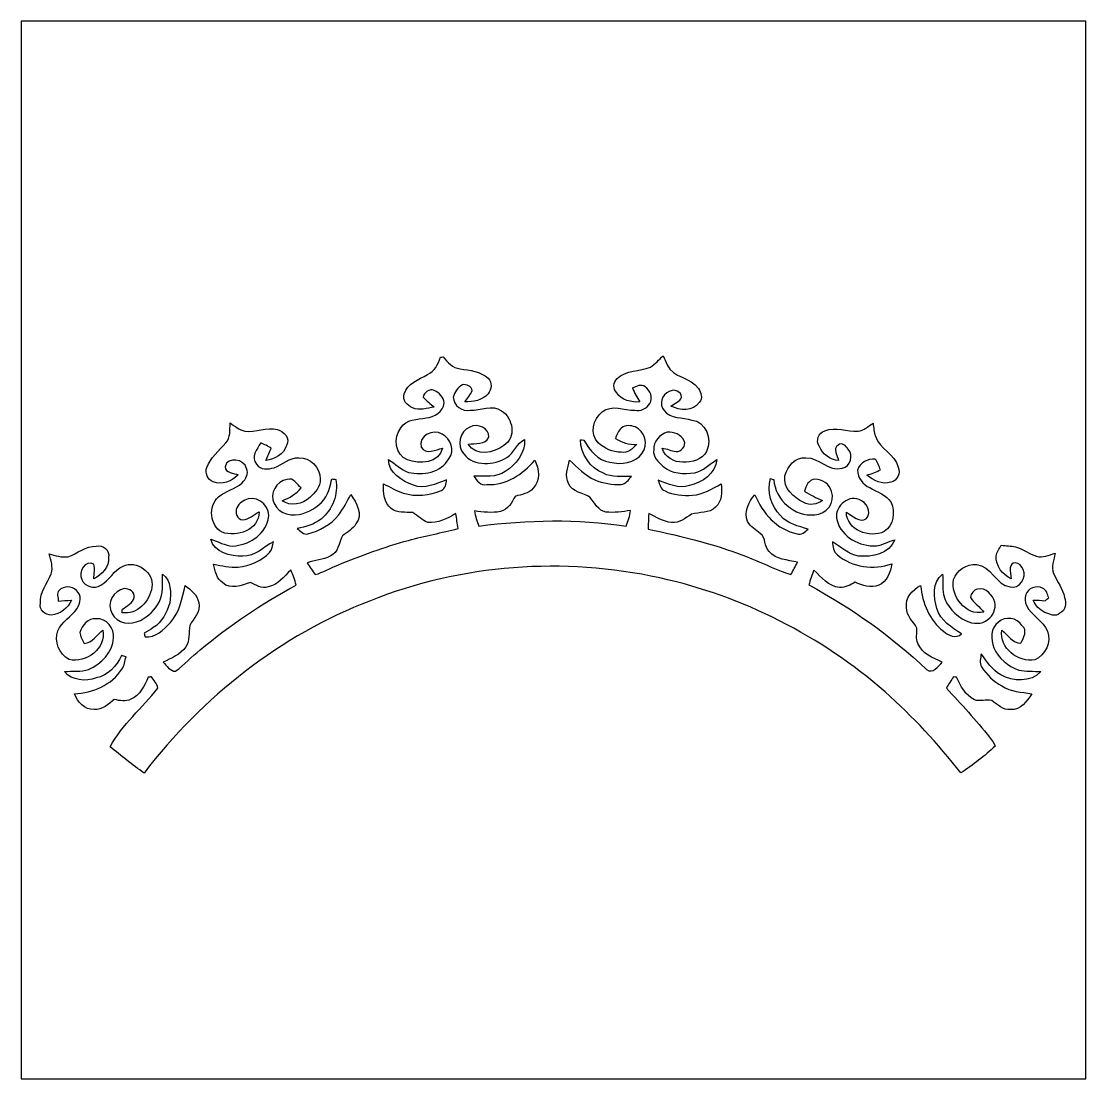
# Model space of a CAD drawing. Header units: centimetres. Extents: x -16.8 to 16.8, y -16.7 to 16.7.
import ezdxf

# ---------------------------------------------------------------- set-up
doc = ezdxf.new("R2010")
doc.units = ezdxf.units.CM
doc.header["$MEASUREMENT"] = 0
doc.layers.add('Layer 1', color=7, linetype='Continuous')

msp = doc.modelspace()

# ---------------------------------------------------------------- linework, layer by layer
at = {"layer": 'Layer 1', "color": 7}
for points, knots in [([(-16.77458, 16.66875), (-16.77458, 16.66875), (16.77458, 16.66875), (16.77458, 16.66875), (16.77458, 16.66875), (16.77458, 16.66875), (16.77458, -16.66875), (16.77458, -16.66875), (16.77458, -16.66875), (16.77458, -16.66875), (-16.77458, -16.66875), (-16.77458, -16.66875), (-16.77458, -16.66875), (-16.77458, -16.66875), (-16.77458, 16.66875), (-16.77458, 16.66875), (-16.77458, 16.66875), (-16.77458, 16.66875), (-16.77458, 16.66875), (-16.77458, 16.66875)], [0, 0, 0, 0, 0.16666667, 0.16666667, 0.16666667, 0.16666667, 0.33333333, 0.33333333, 0.33333333, 0.33333333, 0.5, 0.5, 0.5, 0.5, 0.66666667, 0.66666667, 0.66666667, 0.66666667, 1, 1, 1, 1]), ([(3.054, 5.76721), (2.71039, 5.62892), (2.28812, 5.67443), (2.00237, 5.40702), (2.00237, 5.40702), (1.88136, 5.28743), (1.86443, 5.08176), (1.99355, 4.95688), (1.99355, 4.95688), (2.13854, 4.70747), (2.46274, 4.65631), (2.72591, 4.66654), (2.72591, 4.66654), (2.64372, 4.81224), (2.54706, 4.95018), (2.48849, 5.10822), (2.48849, 5.10822), (2.60844, 5.15549), (2.77107, 5.24545), (2.88784, 5.14703), (2.88784, 5.14703), (3.05329, 5.0359), (3.14431, 4.79848), (3.03989, 4.61539), (3.03989, 4.61539), (2.93617, 4.46687), (2.74426, 4.35928), (2.56081, 4.40408), (2.56081, 4.40408), (2.22603, 4.40796), (1.83092, 4.59952), (1.53776, 4.35222), (1.53776, 4.35222), (1.2513, 4.14408), (1.12818, 3.64419), (1.40723, 3.38243), (1.40723, 3.38243), (1.60655, 3.2071), (1.86161, 3.07164), (2.13501, 3.08681), (2.13501, 3.08681), (2.33962, 3.03812), (2.49943, 3.19264), (2.62255, 3.33128), (2.62255, 3.33128), (2.38054, 3.30623), (2.15653, 3.39478), (1.95298, 3.51367), (1.95298, 3.51367), (1.99496, 3.63714), (2.0447, 3.76343), (2.14101, 3.85586), (2.14101, 3.85586), (2.26977, 3.94335), (2.43875, 3.93418), (2.57881, 3.88091), (2.57881, 3.88091), (2.87338, 3.74333), (3.00461, 3.3214), (2.79859, 3.05647), (2.79859, 3.05647), (2.57845, 2.74144), (2.12796, 2.6797), (1.78047, 2.76966), (1.78047, 2.76966), (1.39629, 2.82258), (1.13418, 3.14643), (0.95709, 3.46569), (0.95709, 3.46569), (0.93028, 3.46816), (0.87665, 3.47274), (0.84984, 3.47486), (0.84984, 3.47486), (0.8576, 3.02084), (1.15182, 2.59045), (1.57092, 2.41829), (1.57092, 2.41829), (1.84256, 2.27612), (2.15935, 2.33257), (2.45357, 2.31387), (2.45357, 2.31387), (2.36749, 2.2098), (2.27718, 2.08527), (2.13466, 2.0634), (2.13466, 2.0634), (1.84891, 2.04823), (1.56104, 2.10291), (1.29787, 2.21368), (1.29787, 2.21368), (0.9846, 2.34703), (0.75847, 2.60738), (0.50871, 2.82751), (0.50871, 2.82751), (0.44767, 2.59362), (0.3496, 2.32869), (0.47484, 2.09797), (0.47484, 2.09797), (0.57856, 1.80834), (0.94227, 1.81363), (1.15958, 1.65382), (1.15958, 1.65382), (1.29716, 1.4799), (1.41146, 1.23966), (1.65135, 1.19415), (1.65135, 1.19415), (1.9117, 1.17087), (2.17452, 1.2005), (2.43134, 1.24742), (2.43134, 1.24742), (2.40171, 1.07809), (2.35867, 0.91052), (2.28882, 0.75318), (2.28882, 0.75318), (0.75177, 0.99378), (-0.81562, 0.9465), (-2.3555, 0.7553), (-2.3555, 0.7553), (-2.41547, 0.90946), (-2.46168, 1.06892), (-2.48885, 1.2319), (-2.48885, 1.2319), (-2.21862, 1.1938), (-1.94169, 1.16417), (-1.67076, 1.21144), (-1.67076, 1.21144), (-1.43581, 1.26859), (-1.31692, 1.50142), (-1.20368, 1.69157), (-1.20368, 1.69157), (-1.01071, 1.75507), (-0.77364, 1.77059), (-0.6417, 1.94733), (-0.6417, 1.94733), (-0.3997, 2.17558), (-0.44556, 2.56328), (-0.59302, 2.83281), (-0.59302, 2.83281), (-0.96414, 2.39148), (-1.49895, 2.02459), (-2.09903, 2.0634), (-2.09903, 2.0634), (-2.29729, 2.01895), (-2.41688, 2.18652), (-2.50966, 2.32481), (-2.50966, 2.32481), (-2.18158, 2.33539), (-1.80799, 2.27295), (-1.52118, 2.47227), (-1.52118, 2.47227), (-1.17934, 2.68323), (-0.88724, 3.05929), (-0.91228, 3.48015), (-0.91228, 3.48015), (-1.1684, 3.37608), (-1.23402, 3.05259), (-1.46967, 2.91571), (-1.46967, 2.91571), (-1.86796, 2.66524), (-2.51107, 2.62255), (-2.82822, 3.02754), (-2.82822, 3.02754), (-3.05823, 3.27907), (-2.95769, 3.74509), (-2.64019, 3.87456), (-2.64019, 3.87456), (-2.40136, 4.00085), (-2.01013, 3.85868), (-2.03941, 3.55635), (-2.03941, 3.55635), (-2.1463, 3.30341), (-2.46451, 3.3722), (-2.68499, 3.33481), (-2.68499, 3.33481), (-2.44334, 2.94887), (-1.87819, 3.04976), (-1.56845, 3.29706), (-1.56845, 3.29706), (-1.15993, 3.5306), (-1.27847, 4.17266), (-1.64077, 4.39103), (-1.64077, 4.39103), (-1.93851, 4.60128), (-2.30293, 4.39208), (-2.62961, 4.40761), (-2.62961, 4.40761), (-2.88184, 4.35681), (-3.14925, 4.55612), (-3.15913, 4.81401), (-3.15913, 4.81401), (-3.12843, 4.98087), (-3.00778, 5.11634), (-2.87267, 5.21123), (-2.87267, 5.21123), (-2.74249, 5.22746), (-2.58304, 5.16714), (-2.5587, 5.02532), (-2.5587, 5.02532), (-2.61197, 4.89232), (-2.72309, 4.7939), (-2.79435, 4.67078), (-2.79435, 4.67078), (-2.53259, 4.66937), (-2.24543, 4.71452), (-2.0641, 4.92231), (-2.0641, 4.92231), (-1.94381, 5.05531), (-1.92828, 5.28673), (-2.06375, 5.41479), (-2.06375, 5.41479), (-2.30152, 5.63421), (-2.64266, 5.66208), (-2.94499, 5.71359), (-2.94499, 5.71359), (-3.17712, 5.73687), (-3.34222, 5.91714), (-3.47627, 6.09036), (-3.47627, 6.09036), (-3.49673, 6.08647), (-3.5373, 6.07871), (-3.55776, 6.07519), (-3.55776, 6.07519), (-3.64067, 5.86176), (-3.74932, 5.62398), (-3.97263, 5.52944), (-3.97263, 5.52944), (-4.25521, 5.38268), (-4.5974, 5.24757), (-4.71135, 4.9209), (-4.71135, 4.9209), (-4.76391, 4.7177), (-4.61469, 4.55154), (-4.44253, 4.48063), (-4.44253, 4.48063), (-4.22628, 4.37833), (-3.98286, 4.47957), (-3.76026, 4.5025), (-3.76026, 4.5025), (-3.87668, 4.60869), (-4.0065, 4.70147), (-4.1088, 4.82247), (-4.1088, 4.82247), (-4.0894, 4.95723), (-3.90137, 5.10434), (-3.7592, 5.02849), (-3.7592, 5.02849), (-3.60398, 4.96111), (-3.46322, 4.81189), (-3.44346, 4.63938), (-3.44346, 4.63938), (-3.46886, 4.36033), (-3.75567, 4.18253), (-4.01532, 4.16348), (-4.01532, 4.16348), (-4.28978, 4.12256), (-4.63973, 4.11656), (-4.8073, 3.8548), (-4.8073, 3.8548), (-5.05989, 3.54824), (-4.99851, 2.99967), (-4.60128, 2.84268), (-4.60128, 2.84268), (-4.2351, 2.69275), (-3.59516, 2.73544), (-3.49638, 3.21345), (-3.49638, 3.21345), (-3.70769, 3.15807), (-4.01602, 2.99297), (-4.17371, 3.2385), (-4.17371, 3.2385), (-4.26367, 3.59939), (-3.78072, 3.83611), (-3.51049, 3.6509), (-3.51049, 3.6509), (-3.23956, 3.52072), (-3.0928, 3.1242), (-3.30024, 2.87655), (-3.30024, 2.87655), (-3.53871, 2.43064), (-4.12327, 2.34774), (-4.57341, 2.44546), (-4.57341, 2.44546), (-4.81401, 2.52483), (-4.98404, 2.72909), (-5.20277, 2.84833), (-5.20277, 2.84833), (-5.18548, 2.42782), (-4.77132, 2.16958), (-4.41572, 2.03906), (-4.41572, 2.03906), (-4.058, 1.9177), (-3.7017, 2.08245), (-3.37079, 2.21333), (-3.37079, 2.21333), (-3.37996, 2.08774), (-3.40254, 1.93428), (-3.53378, 1.87784), (-3.53378, 1.87784), (-3.90596, 1.71062), (-4.34093, 1.67711), (-4.73322, 1.79246), (-4.73322, 1.79246), (-4.95335, 1.86161), (-5.14773, 1.99037), (-5.35799, 2.08245), (-5.35799, 2.08245), (-5.37457, 1.81046), (-5.35058, 1.48061), (-5.11316, 1.30563), (-5.11316, 1.30563), (-4.91949, 1.15147), (-4.66513, 1.20403), (-4.43865, 1.17793), (-4.43865, 1.17793), (-4.26896, 1.09502), (-4.1469, 0.92781), (-3.96487, 0.86854), (-3.96487, 0.86854), (-3.63926, 0.82832), (-3.3468, 0.99378), (-3.07552, 1.14829), (-3.07552, 1.14829), (-3.05153, 0.99166), (-3.03177, 0.83432), (-3.00884, 0.67698), (-3.00884, 0.67698), (-3.52601, 0.53834), (-4.05483, 0.44803), (-4.57059, 0.30409), (-4.57059, 0.30409), (-5.3273, 0.09349), (-6.06954, -0.16792), (-6.79238, -0.47449), (-6.79238, -0.47449), (-7.03439, -0.57326), (-7.26334, -0.70379), (-7.51593, -0.77611), (-7.51593, -0.77611), (-7.59778, -0.6537), (-7.68033, -0.53128), (-7.76217, -0.40922), (-7.76217, -0.40922), (-7.52828, -0.31115), (-7.26087, -0.32456), (-7.03933, -0.19085), (-7.03933, -0.19085), (-6.7751, -0.09384), (-6.77933, 0.23319), (-6.64774, 0.44309), (-6.64774, 0.44309), (-6.50663, 0.57009), (-6.3179, 0.65229), (-6.22723, 0.82938), (-6.22723, 0.82938), (-5.99193, 1.11196), (-6.21065, 1.49895), (-6.38775, 1.74519), (-6.38775, 1.74519), (-6.51686, 1.52964), (-6.61458, 1.29328), (-6.78039, 1.10137), (-6.78039, 1.10137), (-7.0164, 0.79481), (-7.37658, 0.60607), (-7.74312, 0.50624), (-7.74312, 0.50624), (-7.88211, 0.47096), (-7.98124, 0.59831), (-8.07544, 0.6798), (-8.07544, 0.6798), (-7.80944, 0.7299), (-7.54063, 0.80045), (-7.32649, 0.97578), (-7.32649, 0.97578), (-6.96136, 1.26541), (-6.76981, 1.76636), (-6.86364, 2.22532), (-6.86364, 2.22532), (-6.90492, 2.23061), (-6.94584, 2.23555), (-6.98712, 2.24049), (-6.98712, 2.24049), (-7.02733, 2.0447), (-7.07919, 1.8475), (-7.17585, 1.67111), (-7.17585, 1.67111), (-7.33848, 1.41605), (-7.60871, 1.24919), (-7.88705, 1.14653), (-7.88705, 1.14653), (-8.21267, 1.04246), (-8.65611, 1.11831), (-8.80286, 1.46226), (-8.80286, 1.46226), (-8.95597, 1.77835), (-8.74078, 2.17241), (-8.39964, 2.22356), (-8.39964, 2.22356), (-8.19009, 2.29658), (-8.08743, 2.06939), (-7.95796, 1.95545), (-7.95796, 1.95545), (-8.11213, 1.76495), (-8.32556, 1.64077), (-8.55169, 1.55399), (-8.55169, 1.55399), (-8.28851, 1.36066), (-7.91069, 1.43898), (-7.68421, 1.65276), (-7.68421, 1.65276), (-7.52122, 1.80728), (-7.33531, 1.99531), (-7.35612, 2.24014), (-7.35612, 2.24014), (-7.33813, 2.59186), (-7.67256, 2.92629), (-8.02534, 2.90654), (-8.02534, 2.90654), (-8.32485, 2.92312), (-8.53616, 2.68252), (-8.80216, 2.59397), (-8.80216, 2.59397), (-8.99054, 2.54176), (-9.23784, 2.51601), (-9.35814, 2.70651), (-9.35814, 2.70651), (-9.55216, 2.90901), (-9.34614, 3.19687), (-9.22408, 3.37503), (-9.22408, 3.37503), (-9.11013, 3.32987), (-8.9983, 3.27589), (-8.89635, 3.20746), (-8.89635, 3.20746), (-8.95421, 3.07904), (-9.01347, 2.95099), (-9.06463, 2.8194), (-9.06463, 2.8194), (-8.78911, 2.86844), (-8.50512, 3.01449), (-8.41128, 3.29671), (-8.41128, 3.29671), (-8.28428, 3.5239), (-8.49348, 3.73521), (-8.69774, 3.79377), (-8.69774, 3.79377), (-9.0424, 3.89008), (-9.38495, 3.69817), (-9.73032, 3.74721), (-9.73032, 3.74721), (-9.90847, 3.7786), (-10.04253, 3.90948), (-10.18928, 4.00438), (-10.18928, 4.00438), (-10.20939, 3.79095), (-10.166, 3.54789), (-10.32933, 3.37785), (-10.32933, 3.37785), (-10.53712, 3.12737), (-10.81405, 2.91536), (-10.9287, 2.59856), (-10.9287, 2.59856), (-10.99785, 2.42852), (-10.89978, 2.20521), (-10.72303, 2.14948), (-10.72303, 2.14948), (-10.45386, 2.03729), (-10.13037, 2.16323), (-9.94128, 2.37031), (-9.94128, 2.37031), (-10.07251, 2.41759), (-10.3438, 2.43311), (-10.35085, 2.62467), (-10.35085, 2.62467), (-10.27359, 2.96686), (-9.7469, 2.86314), (-9.67176, 2.56893), (-9.67176, 2.56893), (-9.59908, 2.40206), (-9.70456, 2.24049), (-9.80793, 2.11737), (-9.80793, 2.11737), (-10.02559, 1.91629), (-10.34098, 1.86796), (-10.56323, 1.67323), (-10.56323, 1.67323), (-10.89166, 1.38501), (-10.83239, 0.77082), (-10.4461, 0.56162), (-10.4461, 0.56162), (-9.98326, 0.38559), (-9.28017, 0.63147), (-9.27841, 1.20368), (-9.27841, 1.20368), (-9.44845, 1.11795), (-9.5945, 0.96661), (-9.79064, 0.94686), (-9.79064, 0.94686), (-9.96244, 0.96449), (-10.05593, 1.18463), (-9.97832, 1.33421), (-9.97832, 1.33421), (-9.91658, 1.48061), (-9.76101, 1.55681), (-9.62378, 1.61643), (-9.62378, 1.61643), (-9.25971, 1.69862), (-8.88189, 1.31551), (-8.99513, 0.95003), (-8.99513, 0.95003), (-9.11719, 0.45896), (-9.62307, 0.15169), (-10.10638, 0.12488), (-10.10638, 0.12488), (-10.35473, 0.13688), (-10.57169, 0.26776), (-10.80382, 0.34255), (-10.80382, 0.34255), (-10.70116, -0.0829), (-10.17023, -0.21308), (-9.79064, -0.18979), (-9.79064, -0.18979), (-9.40823, -0.20884), (-9.13906, 0.09384), (-8.82438, 0.25682), (-8.82438, 0.25682), (-8.85613, 0.14711), (-8.85508, 0.00317), (-8.94821, -0.08184), (-8.94821, -0.08184), (-9.21103, -0.34396), (-9.5691, -0.49636), (-9.93563, -0.53658), (-9.93563, -0.53658), (-10.19845, -0.55351), (-10.45563, -0.49459), (-10.71245, -0.45156), (-10.71245, -0.45156), (-10.67788, -0.66675), (-10.61191, -0.90734), (-10.42317, -1.03964), (-10.42317, -1.03964), (-10.18223, -1.26541), (-9.82521, -1.10666), (-9.55287, -1.02835), (-9.55287, -1.02835), (-9.37895, -1.10878), (-9.19656, -1.22978), (-8.99372, -1.16417), (-8.99372, -1.16417), (-8.69033, -1.10455), (-8.49171, -0.83397), (-8.27864, -0.63253), (-8.27864, -0.63253), (-8.20914, -0.78493), (-8.1534, -0.94262), (-8.11389, -1.10561), (-8.11389, -1.10561), (-9.18492, -1.68698), (-10.20339, -2.36679), (-11.1379, -3.1496), (-11.1379, -3.1496), (-11.40107, -3.36868), (-11.63955, -3.61774), (-11.91366, -3.82305), (-11.91366, -3.82305), (-12.08864, -3.82164), (-12.19341, -3.64808), (-12.30771, -3.53871), (-12.30771, -3.53871), (-12.04736, -3.41348), (-11.75385, -3.30094), (-11.58804, -3.05153), (-11.58804, -3.05153), (-11.45505, -2.85115), (-11.50902, -2.6035), (-11.46457, -2.3816), (-11.46457, -2.3816), (-11.34921, -2.14912), (-11.09698, -1.94627), (-11.18306, -1.65594), (-11.18306, -1.65594), (-11.22116, -1.41287), (-11.43, -1.25236), (-11.61415, -1.11407), (-11.61415, -1.11407), (-11.69776, -1.52365), (-11.7856, -1.96427), (-12.07382, -2.28459), (-12.07382, -2.28459), (-12.28161, -2.51354), (-12.53772, -2.7686), (-12.87463, -2.74144), (-12.87463, -2.74144), (-12.88027, -2.71286), (-12.89156, -2.65571), (-12.8972, -2.62678), (-12.8972, -2.62678), (-12.80336, -2.56646), (-12.70847, -2.50754), (-12.61639, -2.4444), (-12.61639, -2.4444), (-12.33593, -2.28177), (-12.18424, -1.96709), (-12.09322, -1.66899), (-12.09322, -1.66899), (-12.06288, -1.36278), (-12.03607, -0.96626), (-12.32076, -0.76412), (-12.32076, -0.76412), (-12.33417, -1.05763), (-12.27843, -1.37548), (-12.43365, -1.64112), (-12.43365, -1.64112), (-12.55395, -1.89512), (-12.77585, -2.09127), (-13.02209, -2.21897), (-13.02209, -2.21897), (-13.31983, -2.37808), (-13.76504, -2.33292), (-13.91708, -1.99284), (-13.91708, -1.99284), (-14.09453, -1.68204), (-13.86769, -1.27353), (-13.52762, -1.21567), (-13.52762, -1.21567), (-13.38157, -1.21885), (-13.18578, -1.32256), (-13.21329, -1.49401), (-13.21329, -1.49401), (-13.26515, -1.67781), (-13.4433, -1.76848), (-13.58865, -1.86796), (-13.58865, -1.86796), (-13.59147, -1.89548), (-13.59676, -1.95016), (-13.59958, -1.97767), (-13.59958, -1.97767), (-13.11769, -2.0507), (-12.73281, -1.61713), (-12.65661, -1.17651), (-12.65661, -1.17651), (-12.57618, -0.7112), (-13.14732, -0.30762), (-13.56819, -0.50694), (-13.56819, -0.50694), (-13.85782, -0.63641), (-13.99787, -0.95568), (-14.27163, -1.10949), (-14.27163, -1.10949), (-14.47659, -1.23437), (-14.77469, -1.16805), (-14.86429, -0.92922), (-14.86429, -0.92922), (-14.99235, -0.70873), (-14.75634, -0.2854), (-14.48788, -0.44873), (-14.48788, -0.44873), (-14.43884, -0.59584), (-14.48435, -0.7553), (-14.48647, -0.90699), (-14.48647, -0.90699), (-14.23705, -0.7747), (-13.99152, -0.53658), (-14.02115, -0.23036), (-14.02115, -0.23036), (-13.97035, -0.01588), (-14.20671, 0.18027), (-14.40956, 0.11959), (-14.40956, 0.11959), (-14.74788, 0.13406), (-15.00117, -0.11571), (-15.30703, -0.21096), (-15.30703, -0.21096), (-15.50599, -0.25083), (-15.70426, -0.16722), (-15.89546, -0.121), (-15.89546, -0.121), (-15.83866, -0.32385), (-15.76317, -0.54081), (-15.83161, -0.75142), (-15.83161, -0.75142), (-15.94767, -1.05692), (-16.19673, -1.32856), (-16.17239, -1.67499), (-16.17239, -1.67499), (-16.21614, -1.88348), (-16.02387, -2.06234), (-15.82632, -2.05246), (-15.82632, -2.05246), (-15.54621, -2.02988), (-15.30879, -1.82951), (-15.18991, -1.5815), (-15.18991, -1.5815), (-15.32925, -1.59068), (-15.4686, -1.60091), (-15.60795, -1.61078), (-15.60795, -1.61078), (-15.60407, -1.50072), (-15.67744, -1.36172), (-15.58537, -1.2767), (-15.58537, -1.2767), (-15.44144, -1.1303), (-15.17756, -1.12078), (-15.0368, -1.27811), (-15.0368, -1.27811), (-14.85124, -1.41887), (-14.90945, -1.68028), (-15.0174, -1.84785), (-15.0174, -1.84785), (-15.19273, -2.10326), (-15.494, -2.25319), (-15.62559, -2.54318), (-15.62559, -2.54318), (-15.73389, -2.88466), (-15.58713, -3.28013), (-15.26999, -3.45264), (-15.26999, -3.45264), (-14.73976, -3.58281), (-14.08289, -3.10056), (-14.20424, -2.52377), (-14.20424, -2.52377), (-14.39228, -2.67688), (-14.52704, -2.91677), (-14.79021, -2.95028), (-14.79021, -2.95028), (-14.84383, -2.83563), (-14.91721, -2.72415), (-14.92991, -2.59609), (-14.92991, -2.59609), (-14.86218, -2.37314), (-14.66956, -2.14171), (-14.41097, -2.17029), (-14.41097, -2.17029), (-14.08924, -2.13642), (-13.8303, -2.47086), (-13.8684, -2.77424), (-13.8684, -2.77424), (-13.89627, -3.2325), (-14.25469, -3.5874), (-14.65227, -3.7652), (-14.65227, -3.7652), (-14.89498, -3.85304), (-15.16098, -3.80577), (-15.41286, -3.83434), (-15.41286, -3.83434), (-15.16839, -4.12468), (-14.75105, -4.15255), (-14.41274, -4.03472), (-14.41274, -4.03472), (-14.04655, -3.95711), (-13.77244, -3.6576), (-13.61934, -3.32952), (-13.61934, -3.32952), (-13.57066, -3.34292), (-13.52233, -3.35703), (-13.47329, -3.37079), (-13.47329, -3.37079), (-13.5061, -3.50097), (-13.52197, -3.64173), (-13.60241, -3.75391), (-13.60241, -3.75391), (-13.92202, -4.25415), (-14.52316, -4.50709), (-15.10101, -4.5339), (-15.10101, -4.5339), (-15.00434, -4.79284), (-14.78315, -5.04684), (-14.48047, -5.02638), (-14.48047, -5.02638), (-14.22329, -5.0606), (-14.03174, -4.85352), (-13.843, -4.71558), (-13.843, -4.71558), (-13.67084, -4.74874), (-13.48352, -4.79249), (-13.31842, -4.70535), (-13.31842, -4.70535), (-13.03443, -4.58047), (-12.89438, -4.28096), (-12.77338, -4.01426), (-12.77338, -4.01426), (-12.74868, -4.00932), (-12.69929, -3.99874), (-12.67495, -3.99344), (-12.67495, -3.99344), (-12.59664, -4.10563), (-12.49327, -4.21217), (-12.46999, -4.35222), (-12.46999, -4.35222), (-12.96035, -4.97558), (-13.583, -5.50298), (-13.97776, -6.20077), (-13.97776, -6.20077), (-13.61899, -6.477), (-13.28173, -6.7818), (-12.90249, -7.03086), (-12.90249, -7.03086), (-11.06523, -4.63127), (-8.60143, -2.68711), (-5.7725, -1.59808), (-5.7725, -1.59808), (-2.89348, -0.45367), (0.32597, -0.21237), (3.34892, -0.88124), (3.34892, -0.88124), (5.97041, -1.45098), (8.43068, -2.71004), (10.44998, -4.47287), (10.44998, -4.47287), (11.32276, -5.24969), (12.11827, -6.10941), (12.84323, -7.02522), (12.84323, -7.02522), (13.22458, -6.77616), (13.58653, -6.48935), (13.92414, -6.18525), (13.92414, -6.18525), (13.89733, -6.07483), (13.80949, -5.99369), (13.74704, -5.90374), (13.74704, -5.90374), (13.31277, -5.36893), (12.85381, -4.85493), (12.38426, -4.35116), (12.38426, -4.35116), (12.45376, -4.22981), (12.53172, -4.11339), (12.60828, -3.99627), (12.60828, -3.99627), (12.63191, -4.0005), (12.67989, -4.00932), (12.70353, -4.01355), (12.70353, -4.01355), (12.83617, -4.28625), (12.98081, -4.58435), (13.27079, -4.72052), (13.27079, -4.72052), (13.44401, -4.79143), (13.63768, -4.69935), (13.81372, -4.74945), (13.81372, -4.74945), (14.0021, -4.86339), (14.16332, -5.05989), (14.41097, -5.02567), (14.41097, -5.02567), (14.72882, -5.06236), (14.92109, -4.76814), (15.07137, -4.53531), (15.07137, -4.53531), (14.75246, -4.47146), (14.40709, -4.4764), (14.12981, -4.28519), (14.12981, -4.28519), (13.86558, -4.14973), (13.65567, -3.92994), (13.49128, -3.68688), (13.49128, -3.68688), (13.41332, -3.56306), (13.46376, -3.41171), (13.4807, -3.27731), (13.4807, -3.27731), (13.66167, -3.51508), (13.82712, -3.77896), (14.09524, -3.93065), (14.09524, -3.93065), (14.48012, -4.15996), (15.04033, -4.18006), (15.36418, -3.83364), (15.36418, -3.83364), (15.13064, -3.81776), (14.89146, -3.83399), (14.6618, -3.78601), (14.6618, -3.78601), (14.32242, -3.67101), (14.02715, -3.41665), (13.88392, -3.08575), (13.88392, -3.08575), (13.7795, -2.8254), (13.75551, -2.44863), (14.02468, -2.27718), (14.02468, -2.27718), (14.22823, -2.07821), (14.6237, -2.12901), (14.76375, -2.38125), (14.76375, -2.38125), (14.95989, -2.54071), (14.81173, -2.76543), (14.73165, -2.93899), (14.73165, -2.93899), (14.45577, -2.92488), (14.32172, -2.68041), (14.13087, -2.52659), (14.13087, -2.52659), (14.04091, -3.09633), (14.64592, -3.55318), (15.17368, -3.46357), (15.17368, -3.46357), (15.50247, -3.31646), (15.70214, -2.90583), (15.57302, -2.55976), (15.57302, -2.55976), (15.42591, -2.22991), (15.06008, -2.07045), (14.90627, -1.74625), (14.90627, -1.74625), (14.84489, -1.64465), (14.86606, -1.51659), (14.88405, -1.40794), (14.88405, -1.40794), (14.9479, -1.19803), (15.21883, -1.10314), (15.4111, -1.20297), (15.4111, -1.20297), (15.53951, -1.24848), (15.57373, -1.39947), (15.60901, -1.51306), (15.60901, -1.51306), (15.56949, -1.54093), (15.53034, -1.56916), (15.49188, -1.59773), (15.49188, -1.59773), (15.36629, -1.58856), (15.24353, -1.58186), (15.11829, -1.57656), (15.11829, -1.57656), (15.18849, -1.74837), (15.32396, -1.8923), (15.49082, -1.97344), (15.49082, -1.97344), (15.64076, -2.02459), (15.82279, -2.12408), (15.96319, -1.99319), (15.96319, -1.99319), (16.14346, -1.90606), (16.1738, -1.66793), (16.10677, -1.49825), (16.10677, -1.49825), (16.05668, -1.22026), (15.87041, -0.99977), (15.76317, -0.74613), (15.76317, -0.74613), (15.6718, -0.53622), (15.7801, -0.31327), (15.81009, -0.10054), (15.81009, -0.10054), (15.62029, -0.16263), (15.4245, -0.25047), (15.21954, -0.1965), (15.21954, -0.1965), (14.98741, -0.13123), (14.79938, 0.03951), (14.56514, 0.09913), (14.56514, 0.09913), (14.41697, 0.13264), (14.26139, 0.13123), (14.11323, 0.15134), (14.11323, 0.15134), (14.05749, 0.03845), (13.9633, -0.06385), (13.95201, -0.19403), (13.95201, -0.19403), (13.93543, -0.50341), (14.1545, -0.78493), (14.42861, -0.90734), (14.42861, -0.90734), (14.41909, -0.79093), (14.38663, -0.67522), (14.39616, -0.55809), (14.39616, -0.55809), (14.41168, -0.48542), (14.4653, -0.39194), (14.55208, -0.40569), (14.55208, -0.40569), (14.67309, -0.40746), (14.76022, -0.51012), (14.80185, -0.6156), (14.80185, -0.6156), (14.92956, -0.86889), (14.68684, -1.24143), (14.39051, -1.16205), (14.39051, -1.16205), (13.94037, -1.09855), (13.79679, -0.49671), (13.33288, -0.45614), (13.33288, -0.45614), (13.01679, -0.4258), (12.71482, -0.641), (12.60546, -0.93028), (12.60546, -0.93028), (12.51479, -1.45768), (12.99139, -2.08351), (13.56078, -1.95862), (13.56078, -1.95862), (13.43942, -1.78823), (13.24222, -1.68063), (13.14309, -1.49472), (13.14309, -1.49472), (13.15508, -1.37336), (13.25069, -1.26612), (13.36604, -1.23119), (13.36604, -1.23119), (13.6331, -1.17299), (13.8363, -1.42205), (13.9125, -1.64571), (13.9125, -1.64571), (13.94777, -1.85279), (13.85993, -2.06657), (13.69413, -2.19251), (13.69413, -2.19251), (13.50469, -2.36255), (13.22141, -2.32516), (13.00304, -2.23696), (13.00304, -2.23696), (12.6679, -2.06869), (12.38003, -1.76989), (12.28831, -1.39947), (12.28831, -1.39947), (12.25656, -1.18674), (12.29007, -0.96979), (12.25762, -0.75706), (12.25762, -0.75706), (11.93588, -1.01353), (11.97927, -1.49472), (12.08546, -1.84891), (12.08546, -1.84891), (12.20364, -2.22532), (12.54513, -2.4451), (12.85981, -2.64583), (12.85981, -2.64583), (12.68871, -2.80388), (12.44106, -2.6984), (12.29572, -2.55588), (12.29572, -2.55588), (11.83993, -2.22144), (11.63002, -1.66688), (11.57252, -1.12148), (11.57252, -1.12148), (11.31746, -1.25236), (11.0684, -1.50036), (11.13014, -1.8161), (11.13014, -1.8161), (11.10509, -2.07998), (11.35345, -2.24049), (11.44764, -2.46133), (11.44764, -2.46133), (11.46916, -2.62149), (11.40777, -2.79329), (11.48715, -2.94322), (11.48715, -2.94322), (11.6138, -3.26672), (11.95705, -3.40536), (12.25268, -3.53589), (12.25268, -3.53589), (12.12779, -3.67065), (11.95352, -3.92254), (11.75914, -3.76414), (11.75914, -3.76414), (10.64754, -2.71463), (9.38883, -1.82492), (8.04474, -1.0989), (8.04474, -1.0989), (8.09449, -0.94262), (8.15164, -0.78846), (8.20879, -0.635), (8.20879, -0.635), (8.44409, -0.85972), (8.66493, -1.15076), (9.01594, -1.17828), (9.01594, -1.17828), (9.19833, -1.1871), (9.35778, -1.09679), (9.51018, -1.01106), (9.51018, -1.01106), (9.73667, -1.12783), (9.99737, -1.20544), (10.25031, -1.11372), (10.25031, -1.11372), (10.51419, -0.99977), (10.62249, -0.70485), (10.6613, -0.43991), (10.6613, -0.43991), (10.08839, -0.62794), (9.41634, -0.55174), (8.94927, -0.15169), (8.94927, -0.15169), (8.81521, -0.06033), (8.80921, 0.1143), (8.78981, 0.25788), (8.78981, 0.25788), (9.05686, 0.09843), (9.29252, -0.14852), (9.6139, -0.1905), (9.6139, -0.1905), (10.03794, -0.23072), (10.5851, -0.12524), (10.75584, 0.32491), (10.75584, 0.32491), (10.56005, 0.26705), (10.37802, 0.16298), (10.17552, 0.13088), (10.17552, 0.13088), (9.65729, 0.10089), (9.06956, 0.40217), (8.93868, 0.93451), (8.93868, 0.93451), (8.81486, 1.31939), (9.25089, 1.74731), (9.62907, 1.59138), (9.62907, 1.59138), (9.85485, 1.51059), (10.04711, 1.21461), (9.86825, 0.99695), (9.86825, 0.99695), (9.652, 0.82656), (9.41387, 1.09961), (9.22972, 1.19204), (9.22972, 1.19204), (9.23819, 0.62336), (9.96809, 0.36301), (10.4267, 0.58032), (10.4267, 0.58032), (10.71809, 0.7807), (10.78124, 1.19309), (10.63837, 1.50072), (10.63837, 1.50072), (10.50043, 1.74978), (10.20057, 1.8288), (9.96915, 1.96532), (9.96915, 1.96532), (9.75677, 2.06128), (9.57686, 2.27683), (9.58603, 2.51742), (9.58603, 2.51742), (9.64142, 2.76331), (9.91129, 2.86914), (10.1406, 2.86844), (10.1406, 2.86844), (10.20727, 2.76013), (10.26477, 2.64619), (10.30711, 2.52554), (10.30711, 2.52554), (10.16776, 2.45851), (10.02065, 2.40806), (9.87531, 2.3562), (9.87531, 2.3562), (10.08839, 2.19428), (10.35861, 2.05105), (10.63378, 2.13501), (10.63378, 2.13501), (10.83063, 2.19075), (10.94634, 2.41759), (10.86626, 2.61232), (10.86626, 2.61232), (10.74808, 3.02401), (10.27924, 3.18347), (10.14942, 3.58599), (10.14942, 3.58599), (10.10003, 3.71757), (10.09368, 3.86115), (10.07216, 3.99803), (10.07216, 3.99803), (9.92082, 3.90419), (9.78288, 3.77014), (9.60191, 3.74156), (9.60191, 3.74156), (9.25266, 3.72851), (8.89212, 3.90525), (8.55451, 3.75461), (8.55451, 3.75461), (8.35201, 3.69888), (8.255, 3.43535), (8.38024, 3.26496), (8.38024, 3.26496), (8.4776, 3.01202), (8.72314, 2.85715), (8.98349, 2.81658), (8.98349, 2.81658), (8.9595, 2.97321), (8.78734, 3.19229), (8.96832, 3.3087), (8.96832, 3.3087), (9.0992, 3.40854), (9.21632, 3.27554), (9.28652, 3.18382), (9.28652, 3.18382), (9.46326, 2.9905), (9.36413, 2.6289), (9.09849, 2.57563), (9.09849, 2.57563), (8.66846, 2.45816), (8.37177, 2.92135), (7.95479, 2.90865), (7.95479, 2.90865), (7.62317, 2.93017), (7.36776, 2.63984), (7.29227, 2.34068), (7.29227, 2.34068), (7.23194, 1.95157), (7.56885, 1.65065), (7.88494, 1.49895), (7.88494, 1.49895), (8.07261, 1.38818), (8.31003, 1.44251), (8.4836, 1.55575), (8.4836, 1.55575), (8.28604, 1.64465), (8.08955, 1.73673), (7.90963, 1.85843), (7.90963, 1.85843), (7.95972, 2.01718), (8.04651, 2.22356), (8.24195, 2.23449), (8.24195, 2.23449), (8.47231, 2.23202), (8.70444, 2.07821), (8.76547, 1.8482), (8.76547, 1.8482), (8.89529, 1.50213), (8.59296, 1.11795), (8.23771, 1.11231), (8.23771, 1.11231), (7.59178, 1.03611), (6.98959, 1.58574), (6.93949, 2.21933), (6.93949, 2.21933), (6.91515, 2.22709), (6.86611, 2.24226), (6.84177, 2.25002), (6.84177, 2.25002), (6.72571, 1.84291), (6.85976, 1.38571), (7.15574, 1.08656), (7.15574, 1.08656), (7.37341, 0.82797), (7.71842, 0.75071), (8.02534, 0.65229), (8.02534, 0.65229), (7.92692, 0.57679), (7.81297, 0.46038), (7.6768, 0.50835), (7.6768, 0.50835), (7.0425, 0.63923), (6.58848, 1.16064), (6.35071, 1.73708), (6.35071, 1.73708), (6.13586, 1.52083), (6.00534, 1.19944), (6.11787, 0.89711), (6.11787, 0.89711), (6.2043, 0.73025), (6.38069, 0.63782), (6.51827, 0.51858), (6.51827, 0.51858), (6.70772, 0.38876), (6.63011, 0.10442), (6.79768, -0.04657), (6.79768, -0.04657), (7.01357, -0.30974), (7.38293, -0.30939), (7.68914, -0.38347), (7.68914, -0.38347), (7.62423, -0.51611), (7.55262, -0.64488), (7.48559, -0.77646), (7.48559, -0.77646), (7.05873, -0.64805), (6.66679, -0.43039), (6.24911, -0.27834), (6.24911, -0.27834), (5.19853, 0.15487), (4.09116, 0.43462), (2.97886, 0.65546), (2.97886, 0.65546), (2.98485, 0.81986), (2.99297, 0.98496), (3.0032, 1.14864), (3.0032, 1.14864), (3.23497, 1.03717), (3.45969, 0.89429), (3.72145, 0.86607), (3.72145, 0.86607), (3.96663, 0.84631), (4.15819, 1.00859), (4.35222, 1.12783), (4.35222, 1.12783), (4.59775, 1.20438), (4.91419, 1.14229), (5.10505, 1.35043), (5.10505, 1.35043), (5.31636, 1.52859), (5.31319, 1.8348), (5.28743, 2.08492), (5.28743, 2.08492), (4.99957, 1.93252), (4.71276, 1.75472), (4.38044, 1.72579), (4.38044, 1.72579), (4.0894, 1.71133), (3.78072, 1.73002), (3.51508, 1.86126), (3.51508, 1.86126), (3.38067, 1.92334), (3.33375, 2.06587), (3.30235, 2.19781), (3.30235, 2.19781), (3.61315, 2.07998), (3.94899, 1.92193), (4.28696, 2.02953), (4.28696, 2.02953), (4.69159, 2.11772), (5.09834, 2.41371), (5.14985, 2.85115), (5.14985, 2.85115), (4.92231, 2.70439), (4.72052, 2.4959), (4.451, 2.43029), (4.451, 2.43029), (4.11198, 2.39077), (3.71934, 2.39889), (3.45087, 2.64089), (3.45087, 2.64089), (3.30729, 2.77636), (3.12455, 2.93723), (3.15771, 3.15736), (3.15771, 3.15736), (3.13373, 3.42089), (3.35209, 3.64137), (3.58563, 3.71969), (3.58563, 3.71969), (3.78636, 3.72216), (4.03401, 3.64349), (4.11551, 3.44205), (4.11551, 3.44205), (4.1977, 3.28224), (4.02414, 3.09704), (3.86186, 3.10374), (3.86186, 3.10374), (3.71228, 3.12032), (3.57611, 3.19828), (3.42512, 3.20781), (3.42512, 3.20781), (3.50202, 2.92664), (3.79483, 2.76154), (4.07564, 2.76966), (4.07564, 2.76966), (4.35469, 2.76472), (4.68877, 2.83669), (4.82706, 3.11044), (4.82706, 3.11044), (5.00627, 3.48509), (4.81295, 4.05201), (4.3561, 4.09822), (4.3561, 4.09822), (4.06753, 4.19559), (3.67947, 4.11939), (3.48368, 4.40055), (3.48368, 4.40055), (3.31082, 4.58223), (3.41665, 4.91702), (3.64949, 4.99392), (3.64949, 4.99392), (3.79166, 5.09235), (4.04072, 5.00345), (4.03931, 4.81789), (4.03931, 4.81789), (3.98427, 4.67184), (3.81635, 4.62527), (3.7017, 4.53743), (3.7017, 4.53743), (3.98004, 4.39032), (4.39667, 4.35928), (4.59317, 4.64891), (4.59317, 4.64891), (4.71487, 4.77943), (4.65702, 4.96641), (4.56565, 5.09376), (4.56565, 5.09376), (4.32012, 5.44795), (3.77402, 5.42925), (3.58458, 5.84129), (3.58458, 5.84129), (3.52884, 5.92914), (3.49709, 6.02933), (3.45616, 6.12387), (3.45616, 6.12387), (3.32528, 6.00216), (3.21134, 5.85646), (3.054, 5.76721)], [0, 0, 0, 0, 0.00287356, 0.00287356, 0.00287356, 0.00287356, 0.00574713, 0.00574713, 0.00574713, 0.00574713, 0.00862069, 0.00862069, 0.00862069, 0.00862069, 0.01149425, 0.01149425, 0.01149425, 0.01149425, 0.01436782, 0.01436782, 0.01436782, 0.01436782, 0.01724138, 0.01724138, 0.01724138, 0.01724138, 0.02011494, 0.02011494, 0.02011494, 0.02011494, 0.02298851, 0.02298851, 0.02298851, 0.02298851, 0.02586207, 0.02586207, 0.02586207, 0.02586207, 0.02873563, 0.02873563, 0.02873563, 0.02873563, 0.0316092, 0.0316092, 0.0316092, 0.0316092, 0.03448276, 0.03448276, 0.03448276, 0.03448276, 0.03735632, 0.03735632, 0.03735632, 0.03735632, 0.04022989, 0.04022989, 0.04022989, 0.04022989, 0.04310345, 0.04310345, 0.04310345, 0.04310345, 0.04597701, 0.04597701, 0.04597701, 0.04597701, 0.04885057, 0.04885057, 0.04885057, 0.04885057, 0.05172414, 0.05172414, 0.05172414, 0.05172414, 0.0545977, 0.0545977, 0.0545977, 0.0545977, 0.05747126, 0.05747126, 0.05747126, 0.05747126, 0.06034483, 0.06034483, 0.06034483, 0.06034483, 0.06321839, 0.06321839, 0.06321839, 0.06321839, 0.06609195, 0.06609195, 0.06609195, 0.06609195, 0.06896552, 0.06896552, 0.06896552, 0.06896552, 0.07183908, 0.07183908, 0.07183908, 0.07183908, 0.07471264, 0.07471264, 0.07471264, 0.07471264, 0.07758621, 0.07758621, 0.07758621, 0.07758621, 0.08045977, 0.08045977, 0.08045977, 0.08045977, 0.08333333, 0.08333333, 0.08333333, 0.08333333, 0.0862069, 0.0862069, 0.0862069, 0.0862069, 0.08908046, 0.08908046, 0.08908046, 0.08908046, 0.09195402, 0.09195402, 0.09195402, 0.09195402, 0.09482759, 0.09482759, 0.09482759, 0.09482759, 0.09770115, 0.09770115, 0.09770115, 0.09770115, 0.10057471, 0.10057471, 0.10057471, 0.10057471, 0.10344828, 0.10344828, 0.10344828, 0.10344828, 0.10632184, 0.10632184, 0.10632184, 0.10632184, 0.1091954, 0.1091954, 0.1091954, 0.1091954, 0.11206897, 0.11206897, 0.11206897, 0.11206897, 0.11494253, 0.11494253, 0.11494253, 0.11494253, 0.11781609, 0.11781609, 0.11781609, 0.11781609, 0.12068966, 0.12068966, 0.12068966, 0.12068966, 0.12356322, 0.12356322, 0.12356322, 0.12356322, 0.12643678, 0.12643678, 0.12643678, 0.12643678, 0.12931034, 0.12931034, 0.12931034, 0.12931034, 0.13218391, 0.13218391, 0.13218391, 0.13218391, 0.13505747, 0.13505747, 0.13505747, 0.13505747, 0.13793103, 0.13793103, 0.13793103, 0.13793103, 0.1408046, 0.1408046, 0.1408046, 0.1408046, 0.14367816, 0.14367816, 0.14367816, 0.14367816, 0.14655172, 0.14655172, 0.14655172, 0.14655172, 0.14942529, 0.14942529, 0.14942529, 0.14942529, 0.15229885, 0.15229885, 0.15229885, 0.15229885, 0.15517241, 0.15517241, 0.15517241, 0.15517241, 0.15804598, 0.15804598, 0.15804598, 0.15804598, 0.16091954, 0.16091954, 0.16091954, 0.16091954, 0.1637931, 0.1637931, 0.1637931, 0.1637931, 0.16666667, 0.16666667, 0.16666667, 0.16666667, 0.16954023, 0.16954023, 0.16954023, 0.16954023, 0.17241379, 0.17241379, 0.17241379, 0.17241379, 0.17528736, 0.17528736, 0.17528736, 0.17528736, 0.17816092, 0.17816092, 0.17816092, 0.17816092, 0.18103448, 0.18103448, 0.18103448, 0.18103448, 0.18390805, 0.18390805, 0.18390805, 0.18390805, 0.18678161, 0.18678161, 0.18678161, 0.18678161, 0.18965517, 0.18965517, 0.18965517, 0.18965517, 0.19252874, 0.19252874, 0.19252874, 0.19252874, 0.1954023, 0.1954023, 0.1954023, 0.1954023, 0.19827586, 0.19827586, 0.19827586, 0.19827586, 0.20114943, 0.20114943, 0.20114943, 0.20114943, 0.20402299, 0.20402299, 0.20402299, 0.20402299, 0.20689655, 0.20689655, 0.20689655, 0.20689655, 0.20977011, 0.20977011, 0.20977011, 0.20977011, 0.21264368, 0.21264368, 0.21264368, 0.21264368, 0.21551724, 0.21551724, 0.21551724, 0.21551724, 0.2183908, 0.2183908, 0.2183908, 0.2183908, 0.22126437, 0.22126437, 0.22126437, 0.22126437, 0.22413793, 0.22413793, 0.22413793, 0.22413793, 0.22701149, 0.22701149, 0.22701149, 0.22701149, 0.22988506, 0.22988506, 0.22988506, 0.22988506, 0.23275862, 0.23275862, 0.23275862, 0.23275862, 0.23563218, 0.23563218, 0.23563218, 0.23563218, 0.23850575, 0.23850575, 0.23850575, 0.23850575, 0.24137931, 0.24137931, 0.24137931, 0.24137931, 0.24425287, 0.24425287, 0.24425287, 0.24425287, 0.24712644, 0.24712644, 0.24712644, 0.24712644, 0.25, 0.25, 0.25, 0.25, 0.25287356, 0.25287356, 0.25287356, 0.25287356, 0.25574713, 0.25574713, 0.25574713, 0.25574713, 0.25862069, 0.25862069, 0.25862069, 0.25862069, 0.26149425, 0.26149425, 0.26149425, 0.26149425, 0.26436782, 0.26436782, 0.26436782, 0.26436782, 0.26724138, 0.26724138, 0.26724138, 0.26724138, 0.27011494, 0.27011494, 0.27011494, 0.27011494, 0.27298851, 0.27298851, 0.27298851, 0.27298851, 0.27586207, 0.27586207, 0.27586207, 0.27586207, 0.27873563, 0.27873563, 0.27873563, 0.27873563, 0.2816092, 0.2816092, 0.2816092, 0.2816092, 0.28448276, 0.28448276, 0.28448276, 0.28448276, 0.28735632, 0.28735632, 0.28735632, 0.28735632, 0.29022989, 0.29022989, 0.29022989, 0.29022989, 0.29310345, 0.29310345, 0.29310345, 0.29310345, 0.29597701, 0.29597701, 0.29597701, 0.29597701, 0.29885057, 0.29885057, 0.29885057, 0.29885057, 0.30172414, 0.30172414, 0.30172414, 0.30172414, 0.3045977, 0.3045977, 0.3045977, 0.3045977, 0.30747126, 0.30747126, 0.30747126, 0.30747126, 0.31034483, 0.31034483, 0.31034483, 0.31034483, 0.31321839, 0.31321839, 0.31321839, 0.31321839, 0.31609195, 0.31609195, 0.31609195, 0.31609195, 0.31896552, 0.31896552, 0.31896552, 0.31896552, 0.32183908, 0.32183908, 0.32183908, 0.32183908, 0.32471264, 0.32471264, 0.32471264, 0.32471264, 0.32758621, 0.32758621, 0.32758621, 0.32758621, 0.33045977, 0.33045977, 0.33045977, 0.33045977, 0.33333333, 0.33333333, 0.33333333, 0.33333333, 0.3362069, 0.3362069, 0.3362069, 0.3362069, 0.33908046, 0.33908046, 0.33908046, 0.33908046, 0.34195402, 0.34195402, 0.34195402, 0.34195402, 0.34482759, 0.34482759, 0.34482759, 0.34482759, 0.34770115, 0.34770115, 0.34770115, 0.34770115, 0.35057471, 0.35057471, 0.35057471, 0.35057471, 0.35344828, 0.35344828, 0.35344828, 0.35344828, 0.35632184, 0.35632184, 0.35632184, 0.35632184, 0.3591954, 0.3591954, 0.3591954, 0.3591954, 0.36206897, 0.36206897, 0.36206897, 0.36206897, 0.36494253, 0.36494253, 0.36494253, 0.36494253, 0.36781609, 0.36781609, 0.36781609, 0.36781609, 0.37068966, 0.37068966, 0.37068966, 0.37068966, 0.37356322, 0.37356322, 0.37356322, 0.37356322, 0.37643678, 0.37643678, 0.37643678, 0.37643678, 0.37931034, 0.37931034, 0.37931034, 0.37931034, 0.38218391, 0.38218391, 0.38218391, 0.38218391, 0.38505747, 0.38505747, 0.38505747, 0.38505747, 0.38793103, 0.38793103, 0.38793103, 0.38793103, 0.3908046, 0.3908046, 0.3908046, 0.3908046, 0.39367816, 0.39367816, 0.39367816, 0.39367816, 0.39655172, 0.39655172, 0.39655172, 0.39655172, 0.39942529, 0.39942529, 0.39942529, 0.39942529, 0.40229885, 0.40229885, 0.40229885, 0.40229885, 0.40517241, 0.40517241, 0.40517241, 0.40517241, 0.40804598, 0.40804598, 0.40804598, 0.40804598, 0.41091954, 0.41091954, 0.41091954, 0.41091954, 0.4137931, 0.4137931, 0.4137931, 0.4137931, 0.41666667, 0.41666667, 0.41666667, 0.41666667, 0.41954023, 0.41954023, 0.41954023, 0.41954023, 0.42241379, 0.42241379, 0.42241379, 0.42241379, 0.42528736, 0.42528736, 0.42528736, 0.42528736, 0.42816092, 0.42816092, 0.42816092, 0.42816092, 0.43103448, 0.43103448, 0.43103448, 0.43103448, 0.43390805, 0.43390805, 0.43390805, 0.43390805, 0.43678161, 0.43678161, 0.43678161, 0.43678161, 0.43965517, 0.43965517, 0.43965517, 0.43965517, 0.44252874, 0.44252874, 0.44252874, 0.44252874, 0.4454023, 0.4454023, 0.4454023, 0.4454023, 0.44827586, 0.44827586, 0.44827586, 0.44827586, 0.45114943, 0.45114943, 0.45114943, 0.45114943, 0.45402299, 0.45402299, 0.45402299, 0.45402299, 0.45689655, 0.45689655, 0.45689655, 0.45689655, 0.45977011, 0.45977011, 0.45977011, 0.45977011, 0.46264368, 0.46264368, 0.46264368, 0.46264368, 0.46551724, 0.46551724, 0.46551724, 0.46551724, 0.4683908, 0.4683908, 0.4683908, 0.4683908, 0.47126437, 0.47126437, 0.47126437, 0.47126437, 0.47413793, 0.47413793, 0.47413793, 0.47413793, 0.47701149, 0.47701149, 0.47701149, 0.47701149, 0.47988506, 0.47988506, 0.47988506, 0.47988506, 0.48275862, 0.48275862, 0.48275862, 0.48275862, 0.48563218, 0.48563218, 0.48563218, 0.48563218, 0.48850575, 0.48850575, 0.48850575, 0.48850575, 0.49137931, 0.49137931, 0.49137931, 0.49137931, 0.49425287, 0.49425287, 0.49425287, 0.49425287, 0.49712644, 0.49712644, 0.49712644, 0.49712644, 0.5, 0.5, 0.5, 0.5, 0.50287356, 0.50287356, 0.50287356, 0.50287356, 0.50574713, 0.50574713, 0.50574713, 0.50574713, 0.50862069, 0.50862069, 0.50862069, 0.50862069, 0.51149425, 0.51149425, 0.51149425, 0.51149425, 0.51436782, 0.51436782, 0.51436782, 0.51436782, 0.51724138, 0.51724138, 0.51724138, 0.51724138, 0.52011494, 0.52011494, 0.52011494, 0.52011494, 0.52298851, 0.52298851, 0.52298851, 0.52298851, 0.52586207, 0.52586207, 0.52586207, 0.52586207, 0.52873563, 0.52873563, 0.52873563, 0.52873563, 0.5316092, 0.5316092, 0.5316092, 0.5316092, 0.53448276, 0.53448276, 0.53448276, 0.53448276, 0.53735632, 0.53735632, 0.53735632, 0.53735632, 0.54022989, 0.54022989, 0.54022989, 0.54022989, 0.54310345, 0.54310345, 0.54310345, 0.54310345, 0.54597701, 0.54597701, 0.54597701, 0.54597701, 0.54885057, 0.54885057, 0.54885057, 0.54885057, 0.55172414, 0.55172414, 0.55172414, 0.55172414, 0.5545977, 0.5545977, 0.5545977, 0.5545977, 0.55747126, 0.55747126, 0.55747126, 0.55747126, 0.56034483, 0.56034483, 0.56034483, 0.56034483, 0.56321839, 0.56321839, 0.56321839, 0.56321839, 0.56609195, 0.56609195, 0.56609195, 0.56609195, 0.56896552, 0.56896552, 0.56896552, 0.56896552, 0.57183908, 0.57183908, 0.57183908, 0.57183908, 0.57471264, 0.57471264, 0.57471264, 0.57471264, 0.57758621, 0.57758621, 0.57758621, 0.57758621, 0.58045977, 0.58045977, 0.58045977, 0.58045977, 0.58333333, 0.58333333, 0.58333333, 0.58333333, 0.5862069, 0.5862069, 0.5862069, 0.5862069, 0.58908046, 0.58908046, 0.58908046, 0.58908046, 0.59195402, 0.59195402, 0.59195402, 0.59195402, 0.59482759, 0.59482759, 0.59482759, 0.59482759, 0.59770115, 0.59770115, 0.59770115, 0.59770115, 0.60057471, 0.60057471, 0.60057471, 0.60057471, 0.60344828, 0.60344828, 0.60344828, 0.60344828, 0.60632184, 0.60632184, 0.60632184, 0.60632184, 0.6091954, 0.6091954, 0.6091954, 0.6091954, 0.61206897, 0.61206897, 0.61206897, 0.61206897, 0.61494253, 0.61494253, 0.61494253, 0.61494253, 0.61781609, 0.61781609, 0.61781609, 0.61781609, 0.62068966, 0.62068966, 0.62068966, 0.62068966, 0.62356322, 0.62356322, 0.62356322, 0.62356322, 0.62643678, 0.62643678, 0.62643678, 0.62643678, 0.62931034, 0.62931034, 0.62931034, 0.62931034, 0.63218391, 0.63218391, 0.63218391, 0.63218391, 0.63505747, 0.63505747, 0.63505747, 0.63505747, 0.63793103, 0.63793103, 0.63793103, 0.63793103, 0.6408046, 0.6408046, 0.6408046, 0.6408046, 0.64367816, 0.64367816, 0.64367816, 0.64367816, 0.64655172, 0.64655172, 0.64655172, 0.64655172, 0.64942529, 0.64942529, 0.64942529, 0.64942529, 0.65229885, 0.65229885, 0.65229885, 0.65229885, 0.65517241, 0.65517241, 0.65517241, 0.65517241, 0.65804598, 0.65804598, 0.65804598, 0.65804598, 0.66091954, 0.66091954, 0.66091954, 0.66091954, 0.6637931, 0.6637931, 0.6637931, 0.6637931, 0.66666667, 0.66666667, 0.66666667, 0.66666667, 0.66954023, 0.66954023, 0.66954023, 0.66954023, 0.67241379, 0.67241379, 0.67241379, 0.67241379, 0.67528736, 0.67528736, 0.67528736, 0.67528736, 0.67816092, 0.67816092, 0.67816092, 0.67816092, 0.68103448, 0.68103448, 0.68103448, 0.68103448, 0.68390805, 0.68390805, 0.68390805, 0.68390805, 0.68678161, 0.68678161, 0.68678161, 0.68678161, 0.68965517, 0.68965517, 0.68965517, 0.68965517, 0.69252874, 0.69252874, 0.69252874, 0.69252874, 0.6954023, 0.6954023, 0.6954023, 0.6954023, 0.69827586, 0.69827586, 0.69827586, 0.69827586, 0.70114943, 0.70114943, 0.70114943, 0.70114943, 0.70402299, 0.70402299, 0.70402299, 0.70402299, 0.70689655, 0.70689655, 0.70689655, 0.70689655, 0.70977011, 0.70977011, 0.70977011, 0.70977011, 0.71264368, 0.71264368, 0.71264368, 0.71264368, 0.71551724, 0.71551724, 0.71551724, 0.71551724, 0.7183908, 0.7183908, 0.7183908, 0.7183908, 0.72126437, 0.72126437, 0.72126437, 0.72126437, 0.72413793, 0.72413793, 0.72413793, 0.72413793, 0.72701149, 0.72701149, 0.72701149, 0.72701149, 0.72988506, 0.72988506, 0.72988506, 0.72988506, 0.73275862, 0.73275862, 0.73275862, 0.73275862, 0.73563218, 0.73563218, 0.73563218, 0.73563218, 0.73850575, 0.73850575, 0.73850575, 0.73850575, 0.74137931, 0.74137931, 0.74137931, 0.74137931, 0.74425287, 0.74425287, 0.74425287, 0.74425287, 0.74712644, 0.74712644, 0.74712644, 0.74712644, 0.75, 0.75, 0.75, 0.75, 0.75287356, 0.75287356, 0.75287356, 0.75287356, 0.75574713, 0.75574713, 0.75574713, 0.75574713, 0.75862069, 0.75862069, 0.75862069, 0.75862069, 0.76149425, 0.76149425, 0.76149425, 0.76149425, 0.76436782, 0.76436782, 0.76436782, 0.76436782, 0.76724138, 0.76724138, 0.76724138, 0.76724138, 0.77011494, 0.77011494, 0.77011494, 0.77011494, 0.77298851, 0.77298851, 0.77298851, 0.77298851, 0.77586207, 0.77586207, 0.77586207, 0.77586207, 0.77873563, 0.77873563, 0.77873563, 0.77873563, 0.7816092, 0.7816092, 0.7816092, 0.7816092, 0.78448276, 0.78448276, 0.78448276, 0.78448276, 0.78735632, 0.78735632, 0.78735632, 0.78735632, 0.79022989, 0.79022989, 0.79022989, 0.79022989, 0.79310345, 0.79310345, 0.79310345, 0.79310345, 0.79597701, 0.79597701, 0.79597701, 0.79597701, 0.79885057, 0.79885057, 0.79885057, 0.79885057, 0.80172414, 0.80172414, 0.80172414, 0.80172414, 0.8045977, 0.8045977, 0.8045977, 0.8045977, 0.80747126, 0.80747126, 0.80747126, 0.80747126, 0.81034483, 0.81034483, 0.81034483, 0.81034483, 0.81321839, 0.81321839, 0.81321839, 0.81321839, 0.81609195, 0.81609195, 0.81609195, 0.81609195, 0.81896552, 0.81896552, 0.81896552, 0.81896552, 0.82183908, 0.82183908, 0.82183908, 0.82183908, 0.82471264, 0.82471264, 0.82471264, 0.82471264, 0.82758621, 0.82758621, 0.82758621, 0.82758621, 0.83045977, 0.83045977, 0.83045977, 0.83045977, 0.83333333, 0.83333333, 0.83333333, 0.83333333, 0.8362069, 0.8362069, 0.8362069, 0.8362069, 0.83908046, 0.83908046, 0.83908046, 0.83908046, 0.84195402, 0.84195402, 0.84195402, 0.84195402, 0.84482759, 0.84482759, 0.84482759, 0.84482759, 0.84770115, 0.84770115, 0.84770115, 0.84770115, 0.85057471, 0.85057471, 0.85057471, 0.85057471, 0.85344828, 0.85344828, 0.85344828, 0.85344828, 0.85632184, 0.85632184, 0.85632184, 0.85632184, 0.8591954, 0.8591954, 0.8591954, 0.8591954, 0.86206897, 0.86206897, 0.86206897, 0.86206897, 0.86494253, 0.86494253, 0.86494253, 0.86494253, 0.86781609, 0.86781609, 0.86781609, 0.86781609, 0.87068966, 0.87068966, 0.87068966, 0.87068966, 0.87356322, 0.87356322, 0.87356322, 0.87356322, 0.87643678, 0.87643678, 0.87643678, 0.87643678, 0.87931034, 0.87931034, 0.87931034, 0.87931034, 0.88218391, 0.88218391, 0.88218391, 0.88218391, 0.88505747, 0.88505747, 0.88505747, 0.88505747, 0.88793103, 0.88793103, 0.88793103, 0.88793103, 0.8908046, 0.8908046, 0.8908046, 0.8908046, 0.89367816, 0.89367816, 0.89367816, 0.89367816, 0.89655172, 0.89655172, 0.89655172, 0.89655172, 0.89942529, 0.89942529, 0.89942529, 0.89942529, 0.90229885, 0.90229885, 0.90229885, 0.90229885, 0.90517241, 0.90517241, 0.90517241, 0.90517241, 0.90804598, 0.90804598, 0.90804598, 0.90804598, 0.91091954, 0.91091954, 0.91091954, 0.91091954, 0.9137931, 0.9137931, 0.9137931, 0.9137931, 0.91666667, 0.91666667, 0.91666667, 0.91666667, 0.91954023, 0.91954023, 0.91954023, 0.91954023, 0.92241379, 0.92241379, 0.92241379, 0.92241379, 0.92528736, 0.92528736, 0.92528736, 0.92528736, 0.92816092, 0.92816092, 0.92816092, 0.92816092, 0.93103448, 0.93103448, 0.93103448, 0.93103448, 0.93390805, 0.93390805, 0.93390805, 0.93390805, 0.93678161, 0.93678161, 0.93678161, 0.93678161, 0.93965517, 0.93965517, 0.93965517, 0.93965517, 0.94252874, 0.94252874, 0.94252874, 0.94252874, 0.9454023, 0.9454023, 0.9454023, 0.9454023, 0.94827586, 0.94827586, 0.94827586, 0.94827586, 0.95114943, 0.95114943, 0.95114943, 0.95114943, 0.95402299, 0.95402299, 0.95402299, 0.95402299, 0.95689655, 0.95689655, 0.95689655, 0.95689655, 0.95977011, 0.95977011, 0.95977011, 0.95977011, 0.96264368, 0.96264368, 0.96264368, 0.96264368, 0.96551724, 0.96551724, 0.96551724, 0.96551724, 0.9683908, 0.9683908, 0.9683908, 0.9683908, 0.97126437, 0.97126437, 0.97126437, 0.97126437, 0.97413793, 0.97413793, 0.97413793, 0.97413793, 0.97701149, 0.97701149, 0.97701149, 0.97701149, 0.97988506, 0.97988506, 0.97988506, 0.97988506, 0.98275862, 0.98275862, 0.98275862, 0.98275862, 0.98563218, 0.98563218, 0.98563218, 0.98563218, 0.98850575, 0.98850575, 0.98850575, 0.98850575, 0.99137931, 0.99137931, 0.99137931, 0.99137931, 0.99425287, 0.99425287, 0.99425287, 0.99425287, 1, 1, 1, 1])]:
    msp.add_open_spline(points, degree=3, knots=knots, dxfattribs=at)

doc.saveas('drawing.dxf')
